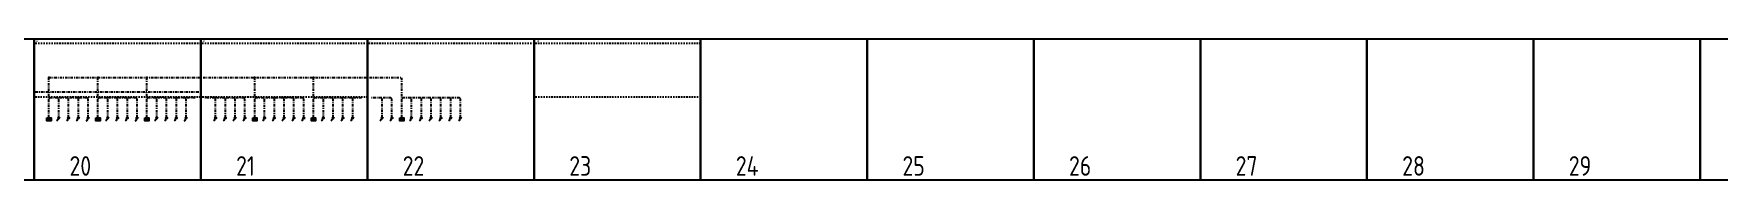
# Model space of a CAD drawing. Header units: millimetres. Extents: x -174 to 283928, y 1291 to 21053.
# Drawn here: x 6514 to 9952, y 1291 to 1578 of the extents above; entities that cross this region are included whole.
import ezdxf
from ezdxf.enums import TextEntityAlignment as Align

# ---------------------------------------------------------------- set-up
doc = ezdxf.new("R2010")
doc.units = ezdxf.units.MM
doc.linetypes.add('JIS_02_0.7', pattern=[1.35, 0.75, -0.6])
doc.linetypes.add('Штрихштриховая', pattern=[10.936111, 5.291667, -2.116667, 1.411111, -2.116667])
doc.layers.add('0_UNC_12 ДСУП. Оборудование', color=104, linetype='Continuous')
doc.layers.add('Нумерация QF', color=7, linetype='Continuous')
doc.styles.add('Unecom', font='GOST2304A.ttf', dxfattribs={"height": 2.5})
doc.styles.add('СПДС1.8', font='isocpeur.ttf', dxfattribs={"width": 0.8, "height": 1.8})

# ---------------------------------------------------------------- blocks, each defined once
blk = doc.blocks.new('*U115')
at = {"color": 0, "linetype": 'ByBlock'}
blk.add_wipeout([(1.9, 2.5), (1.9, -2.5), (-1.9, -2.5), (-1.9, 2.5)], dxfattribs=at)
at = {"color": 0, "linetype": 'ByBlock', "lineweight": -2}
for points in [[(1.9, 2.5), (1.9, -2.5), (-1.9, -2.5), (-1.9, 2.5)], [(1.5, 2.2), (1.5, -2.1), (-1.5, -2.1), (-1.5, 2.2)]]:
    blk.add_lwpolyline(points, close=True, dxfattribs=at)
at = {"color": 0, "linetype": 'ByBlock', "lineweight": -2, "style": 'СПДС1.8', "width": 0.8}
blk.add_text('КУП', height=1.8, rotation=270, dxfattribs=at).set_placement((0, 0), align=Align.MIDDLE_CENTER)
blk = doc.blocks.new('*U78')
h = blk.add_hatch()
h.set_pattern_fill('ANGLE', color=0)
h.set_pattern_definition([(0, (-2.5674, 3.856), (0, 6.985), [5.08, -1.905]), (90, (-2.5674, 3.856), (-6.985, 4e-16), [5.08, -1.905])])
h.paths.add_polyline_path([(1.2, -1.3, 1), (-1.3, -1.3, 1)])
at = {"linetype": 'ByBlock'}
h = blk.add_hatch(color=0, dxfattribs=at)
h.dxf.hatch_style = 1
h.paths.add_polyline_path([(1.2, -1.3, 1), (-1.3, -1.3, 1)])
at = {"color": 0, "linetype": 'ByBlock'}
blk.add_circle((0, -1.3), 1.25, dxfattribs=at)
at = {"color": 0, "linetype": 'ByBlock', "start_tangent": (-9.510702, -2.8276), "end_tangent": (-11.984182, -3.983771)}
blk.add_spline([(0, -1.3), (-4.5, -7.9)], degree=3, dxfattribs=at)

msp = doc.modelspace()

# ---------------------------------------------------------------- linework, layer by layer
at = {"color": 6}
for points in [[(6515, 1577.99), (6175, 1577.99), (6175, 1290.99), (6515, 1290.99), (6515, 1577.99)], [(6855, 1577.99), (6515, 1577.99), (6515, 1290.99), (6855, 1290.99), (6855, 1577.99)], [(7195, 1577.99), (6855, 1577.99), (6855, 1290.99), (7195, 1290.99), (7195, 1577.99)], [(7535, 1577.99), (7195, 1577.99), (7195, 1290.99), (7535, 1290.99), (7535, 1577.99)], [(7875, 1577.99), (7535, 1577.99), (7535, 1290.99), (7875, 1290.99), (7875, 1577.99)], [(8215, 1577.99), (7875, 1577.99), (7875, 1290.99), (8215, 1290.99), (8215, 1577.99)], [(8555, 1577.99), (8215, 1577.99), (8215, 1290.99), (8555, 1290.99), (8555, 1577.99)], [(8895, 1577.99), (8555, 1577.99), (8555, 1290.99), (8895, 1290.99), (8895, 1577.99)], [(9235, 1577.99), (8895, 1577.99), (8895, 1290.99), (9235, 1290.99), (9235, 1577.99)], [(9575, 1577.99), (9235, 1577.99), (9235, 1290.99), (9575, 1290.99), (9575, 1577.99)], [(9915, 1577.99), (9575, 1577.99), (9575, 1290.99), (9915, 1290.99), (9915, 1577.99)], [(10255, 1577.99), (9915, 1577.99), (9915, 1290.99), (10255, 1290.99), (10255, 1577.99)]]:
    msp.add_lwpolyline(points, dxfattribs=at)
at = {"linetype": 'JIS_02_0.7', "ltscale": 4}
for points in [[(6517.499, 1570.16), (6852.679, 1570.16)], [(6857.499, 1570.16), (7192.679, 1570.16)], [(7197.499, 1570.16), (7532.679, 1570.16)], [(7537.499, 1570.16), (7872.679, 1570.16)], [(6516.982, 1460.471), (6852.162, 1460.471)], [(6857.939, 1460.471), (7193.119, 1460.471)], [(6857.939, 1460.471), (7193.119, 1460.471)], [(7537.939, 1460.471), (7873.119, 1460.471)]]:
    msp.add_lwpolyline(points, dxfattribs=at)
at = {"color": 3, "linetype": 'Штрихштриховая'}
for points in [[(6545, 1499.942), (6760.993, 1499.942)], [(6760.993, 1499.942), (7100.993, 1499.942)], [(7100.993, 1499.942), (7265, 1499.942)], [(6517.5, 1470.628), (6852.679, 1470.628)], [(6605.071, 1418.422), (6605.071, 1456.49), (6603.071, 1458.49), (6583.071, 1458.49)], [(6625.071, 1418.422), (6625.071, 1456.49), (6623.071, 1458.49), (6603.071, 1458.49)], [(6705.071, 1418.422), (6705.071, 1456.49), (6703.071, 1458.49), (6683.071, 1458.49)], [(6725.071, 1418.422), (6725.071, 1456.49), (6723.071, 1458.49), (6703.071, 1458.49)], [(6805.071, 1418.422), (6805.071, 1456.49), (6803.071, 1458.49), (6783.071, 1458.49)], [(6825.071, 1418.422), (6825.071, 1456.49), (6823.071, 1458.49), (6803.071, 1458.49)], [(6843.071, 1458.49), (6823.071, 1458.49)], [(6885.071, 1418.422), (6885.071, 1456.49), (6883.071, 1458.49), (6863.071, 1458.49)], [(6905.071, 1418.422), (6905.071, 1456.49), (6903.071, 1458.49), (6883.071, 1458.49)], [(6925.071, 1418.422), (6925.071, 1456.49), (6923.071, 1458.49), (6903.071, 1458.49)], [(6945.071, 1418.422), (6945.071, 1456.49), (6943.071, 1458.49), (6923.071, 1458.49)], [(7025.071, 1418.422), (7025.071, 1456.49), (7023.071, 1458.49), (7003.071, 1458.49)], [(7045.071, 1418.422), (7045.071, 1456.49), (7043.071, 1458.49), (7023.071, 1458.49)], [(7065.071, 1418.422), (7065.071, 1456.49), (7063.071, 1458.49), (7043.071, 1458.49)], [(7125.071, 1418.422), (7125.071, 1456.49), (7123.071, 1458.49), (7102.646, 1458.49)], [(7145.071, 1418.422), (7145.071, 1456.49), (7143.071, 1458.49), (7123.071, 1458.49)], [(7165.071, 1418.422), (7165.071, 1456.49), (7163.071, 1458.49), (7143.071, 1458.49)], [(7183.071, 1458.49), (7163.071, 1458.49)], [(7225.071, 1418.422), (7225.071, 1456.49), (7223.071, 1458.49), (7203.071, 1458.49)], [(7245.071, 1418.422), (7245.071, 1456.49), (7243.071, 1458.49), (7223.071, 1458.49)], [(7325.071, 1418.422), (7325.071, 1456.49), (7323.071, 1458.49), (7303.071, 1458.49)], [(7345.071, 1418.422), (7345.071, 1456.49), (7343.071, 1458.49), (7323.071, 1458.49)], [(7365.071, 1418.422), (7365.071, 1456.49), (7363.071, 1458.49), (7343.071, 1458.49)], [(7385.071, 1418.422), (7385.071, 1456.49), (7383.071, 1458.49), (7363.071, 1458.49)]]:
    msp.add_lwpolyline(points, dxfattribs=at)
at = {"color": 0, "linetype": 'ByBlock', "lineweight": -3}
for centre in [(6545, 1499.942), (6645, 1499.942), (6745, 1499.942), (6965, 1499.942), (7085, 1499.942)]:
    msp.add_circle(centre, 0.575, dxfattribs=at)

# ---------------------------------------------------------------- block references
at = {"color": 3, "linetype": 'ByBlock'}
for p in [(6585.071, 1418.422), (6605.071, 1418.422), (6625.071, 1418.422), (6685.071, 1418.422), (6705.071, 1418.422), (6725.071, 1418.422), (6785.071, 1418.422), (6805.071, 1418.422), (6825.071, 1418.422), (6885.071, 1418.422), (6905.071, 1418.422), (6925.071, 1418.422), (6945.071, 1418.422), (7005.071, 1418.422), (7025.071, 1418.422), (7045.071, 1418.422), (7045.071, 1418.422), (7065.071, 1418.422), (7065.071, 1418.422), (7125.071, 1418.422), (7125.071, 1418.422), (7145.071, 1418.422), (7145.071, 1418.422), (7165.071, 1418.422), (7165.071, 1418.422), (7225.071, 1418.422), (7225.071, 1418.422), (7245.071, 1418.422), (7245.071, 1418.422), (7305.071, 1418.422), (7325.071, 1418.422), (7345.071, 1418.422), (7365.071, 1418.422), (7365.071, 1418.422), (7385.071, 1418.422), (7385.071, 1418.422)]:
    msp.add_blockref('*U78', p, dxfattribs=at)

# ---------------------------------------------------------------- texts
at = {"layer": 'Defpoints', "color": 6, "char_height": 40, "attachment_point": 1, "style": 'Unecom'}
for s, insert in [('20', (6587.024, 1339.307)), ('21', (6927.024, 1339.307)), ('22', (7267.024, 1339.307)), ('23', (7607.024, 1339.307)), ('24', (7947.024, 1339.307)), ('25', (8287.024, 1339.307)), ('26', (8627.024, 1339.307)), ('27', (8967.024, 1339.307)), ('28', (9307.024, 1339.307)), ('29', (9647.024, 1339.307))]:
    msp.add_mtext_dynamic_manual_height_columns(s, width=99.92054, gutter_width=12.5, heights=[0], dxfattribs=dict(at, insert=insert))
at = {"layer": 'Нумерация QF', "char_height": 2.5, "attachment_point": 1, "style": 'Unecom'}
for insert in [(6518.367, 1575.564), (6858.367, 1575.564), (7198.367, 1575.564), (7540.974, 1575.564)]:
    msp.add_mtext_dynamic_manual_height_columns('ЩР', width=13.62236, gutter_width=12.5, heights=[0], dxfattribs=dict(at, insert=insert))

# ---------------------------------------------------------------- next in the draw order: block references
at = {"layer": '0_UNC_12 ДСУП. Оборудование', "color": 3, "lineweight": -3, "xscale": 1.659939670992137, "yscale": 1.659939670992137, "zscale": 1.659939670992137, "rotation": 90}
for p in [(6545.026, 1414.487), (6645.026, 1414.487), (6745.026, 1414.487), (6965.026, 1414.487), (7085.026, 1414.487), (7265.026, 1414.487)]:
    msp.add_blockref('*U115', p, dxfattribs=at)

# ---------------------------------------------------------------- next in the draw order: linework, layer by layer
at = {"color": 3, "linetype": 'Штрихштриховая'}
for points in [[(6545, 1417.609), (6545, 1499.942)], [(6645, 1417.609), (6645, 1499.942)], [(6745, 1417.609), (6745, 1499.942)], [(6965, 1417.609), (6965, 1499.942)], [(7085, 1417.609), (7085, 1499.942)], [(7265, 1417.609), (7265, 1499.942)], [(6565.071, 1417.172), (6565.071, 1456.49), (6563.071, 1458.49), (6547, 1458.49), (6545, 1456.49), (6545, 1456.49)], [(6585.071, 1418.422), (6585.071, 1456.49), (6583.071, 1458.49), (6563.071, 1458.49)], [(6665.071, 1417.172), (6665.071, 1456.49), (6663.071, 1458.49), (6647, 1458.49), (6645, 1456.49), (6645, 1456.49)], [(6685.071, 1418.422), (6685.071, 1456.49), (6683.071, 1458.49), (6663.071, 1458.49)], [(6765.071, 1417.172), (6765.071, 1456.49), (6763.071, 1458.49), (6747, 1458.49), (6745, 1456.49), (6745, 1456.49)], [(6785.071, 1418.422), (6785.071, 1456.49), (6783.071, 1458.49), (6763.071, 1458.49)], [(6985.071, 1417.172), (6985.071, 1456.49), (6983.071, 1458.49), (6967, 1458.49), (6965, 1456.49), (6965, 1456.49)], [(7005.071, 1418.422), (7005.071, 1456.49), (7003.071, 1458.49), (6983.071, 1458.49)], [(7105.071, 1417.172), (7105.071, 1456.49), (7103.071, 1458.49), (7087, 1458.49), (7085, 1456.49), (7085, 1456.49)], [(7285.071, 1417.172), (7285.071, 1456.49), (7283.071, 1458.49), (7267, 1458.49), (7265, 1456.49), (7265, 1456.49)], [(7305.071, 1418.422), (7305.071, 1456.49), (7303.071, 1458.49), (7283.071, 1458.49)]]:
    msp.add_lwpolyline(points, dxfattribs=at)

# ---------------------------------------------------------------- next in the draw order: block references
at = {"color": 3, "linetype": 'ByBlock'}
for p in [(6565.071, 1418.422), (6665.071, 1418.422), (6765.071, 1418.422), (6985.071, 1418.422), (7105.071, 1418.422), (7285.071, 1418.422)]:
    msp.add_blockref('*U78', p, dxfattribs=at)

doc.saveas('drawing.dxf')
